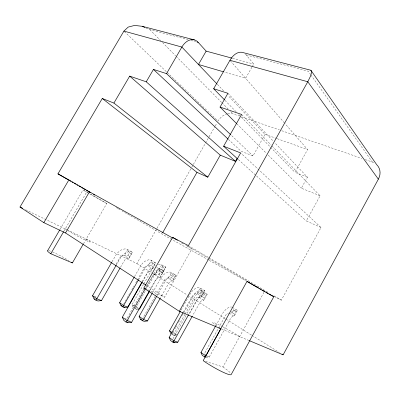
<?xml version="1.0" encoding="UTF-8"?>
<svg xmlns="http://www.w3.org/2000/svg" width="400" height="400" viewBox="0 0 400 400"><rect width="100%" height="100%" fill="white"/><g stroke="black" fill="none" stroke-linecap="round" stroke-linejoin="round"><path stroke-width="0.3" stroke-dasharray="2 1.5" d="M232.41 307.305L237.43 310.33L235.915 311.61L234.54 314.105L234.14 316.295L233.83 316.195A4 2.02 -59.6 0 0 230.57 318.475L209.255 357.045L205.99 357.475M183.33 312.095L191.885 296.9A11.12 6.16 -58.9 0 1 201.445 290.835L207.235 294.155L205.805 295.54L204.375 298.11L203.815 300.295L203.47 300.18A4.13 2.255 -59 0 0 199.96 302.455L192.645 315.53M181.11 310.07L190.605 293.2A10.31 5.755 -59 0 1 199.485 287.62L204.85 290.685L203.53 291.985L202.2 294.365L201.675 296.375L201.355 296.265A3.83 2.11 -59.1 0 0 198.09 298.355L189.01 314.575M175.96 335.34L174.385 335.54L172.42 334.175L172.74 333.115M152.485 292.77L161.06 277.7A10.645 6.37 -58.3 0 1 170.595 272.14L175.995 275.225L173.37 279.085L172.695 281.085L172.34 280.96A3.95 2.34 -58.4 0 0 168.835 283.05L160.575 297.665M158.33 264.415A9.755 5.99 -58.2 0 1 160.925 264.36L165.835 267.16L163.465 270.72L162.805 272.525L162.47 272.4A3.62 2.2 -58.3 0 0 159.22 274.28L149.71 291.045M149.36 290.915L155.54 280.05A4.405 2.67 -57.9 0 1 159.51 277.735L159.915 277.88L160.73 275.67L163.6 271.36L157.66 267.945A11.85 7.275 -57.8 0 0 156.665 267.79M134.565 276.47L141.025 265.225A10.335 6.48 -57.9 0 1 150.525 259.975L155.675 262.92L153.2 266.705L152.455 268.595L152.095 268.465A3.835 2.385 -58 0 0 148.605 270.435L142.15 281.76M111.99 261.795L116.125 254.705A11.31 7.445 -57 0 1 126.845 249.105L132.36 252.27L128.82 258.47L128.405 258.32A4.2 2.74 -57.1 0 0 124.465 260.43L120.39 267.505M274.35 296.485L281.31 300.175L321.025 227.495L240.655 152.935M205.525 361.365L222.95 366.955L264.095 292.08M321.025 227.495L306.285 220.945L320.085 195.815L271.525 145.47M231.37 312.115A10.845 5.47 -59.6 0 1 236.695 310.07L237.43 310.33L234.14 316.295L229.14 313.225L232.435 312.82L233.81 310.33L232.645 307.81M320.085 195.815L301.36 188.19L307.425 177.2L275.19 143.18M307.425 177.2L294.955 172.325L307.58 149.555L285.155 123.775M215.77 325.725L222.8 313.12A10.77 5.51 -59.5 0 1 231.67 307.035M228.34 139.34L241.125 151.275L252.99 155.915L265.01 134.335L228.08 95.575M184.885 314.42L174.015 333.875L172.835 334.985L171.85 334.3M185.185 313.88L195.205 296.045A10.375 5.725 -59.1 0 1 204.085 290.395L204.85 290.685L201.675 296.375L196.77 293.45A3.805 2.125 -59 0 0 193.51 295.52L182.375 315.39M185.92 315.585L172.95 338.805L173.915 339.485M187.125 313.425L195.005 299.37A4.1 2.27 -58.9 0 1 198.52 297.12L203.815 300.295L207.235 294.155L206.42 293.85A11.195 6.12 -59 0 0 196.86 299.995L188.56 314.765M200.275 293.19L201.6 290.815L200.25 287.915L197.095 293.565L200.275 293.19L202.2 294.365M202.29 296.835L203.72 294.27L202.265 291.145L198.865 297.235L202.29 296.835L204.375 298.11M173.66 330.98L173.06 332.055L176.535 334.455M174.86 328.83L175.46 327.755M175.765 327.215L176.665 325.605M178.47 322.38L179.67 320.23M147.77 289.82L164.63 297.195L191.935 248.695L185.935 245.365M154.965 274.79L158.65 274.375L160.185 271.66L158.625 268.32L154.965 274.79L154.555 274.645A4.37 2.685 -57.8 0 0 152.11 275.33M137.79 309.16L136.59 309.305L134.99 308.69L135.965 307.54L156.195 271.91A9.815 5.97 -58.3 0 1 165.045 266.845L165.835 267.16L162.805 272.525L158.7 270.005L161.74 269.67L163.005 267.43L161.72 264.675L158.7 270.005L158.37 269.885A3.6 2.21 -58.2 0 0 155.12 271.74L145.965 287.86M159.915 277.88L163.6 271.36L162.635 270.99A11.935 7.24 -57.9 0 0 151.825 277.215L145.535 288.2M155.17 296.35L143.035 317.855L144.505 318.885M155.475 295.81L164.3 280.22A3.925 2.35 -58.3 0 1 167.8 278.16L172.695 281.085L175.995 275.225L175.15 274.9A10.715 6.34 -58.4 0 0 165.61 280.535L156.99 295.715M171.46 277.915L172.84 275.47L171.44 272.47L168.16 278.285L171.46 277.915L173.37 279.085M138.515 279.755L145.31 267.895A10.4 6.46 -58 0 1 154.82 262.575L155.675 262.92L152.455 268.595L148.18 265.955L151.4 265.605L152.745 263.23L151.38 260.315L148.18 265.955L147.82 265.825A3.81 2.39 -57.9 0 0 144.33 267.77L137.3 280.09M142.435 281.76L146.855 274.085A11.85 7.275 -57.8 0 1 153.34 268.43M143.53 284.345L131.955 304.765L133.23 307.465M143.835 283.81L152.08 269.365A9.755 5.99 -58.2 0 1 155.49 265.81M143.76 288.925L126.83 318.81L125.14 318.21M66.9 229.715L136.895 263.555L156.64 228.885M156.95 228.345L191.505 167.67M191.81 167.125L193.045 164.96M193.355 164.415L208.78 137.33M209.09 136.79L214.95 126.495M215.26 125.955L216.805 123.245M251.905 67.22L245.6 78.305L224.115 72M252.205 66.695L253.71 64.055L246.235 54.96A17.545 10.77 -74 0 0 245.335 54.02M123.585 304.235L126.635 298.87M126.94 298.335L130.595 291.895M131.815 289.75L133.95 285.995M135.78 282.775L136.995 280.625M116.175 265.24L120.645 257.555A11.39 7.425 -57.1 0 1 131.38 251.875L132.36 252.27L128.82 258.47L124.305 255.655L127.85 255.28L129.33 252.69L127.83 249.5L124.305 255.655L123.895 255.505A4.175 2.745 -57 0 0 119.96 257.585L115.905 264.605M83.435 243.82L106.75 203.52L89.44 193.565M60.025 229.4L83.005 189.995L88.9 193.255M63.985 231.07L86.735 192.01M146.015 27.975L149.81 29.635L188.045 39.675M191.03 40.46L195.81 41.715M246.235 54.96L308.355 71.28L310.51 74.34M232.64 58.33L253.71 64.055M205.85 355.905L209.255 357.045L206.81 355.36M227.78 113.63A12.3 9.235 -46.7 0 1 232.86 113.84L239.335 116.075M241.69 116.89L279.35 129.905M281.705 130.72L361.735 158.375M365.265 159.595L372.33 162.035A14.92 12.69 -31.1 0 1 374.435 162.99M265.01 134.335L276.67 138.505M277.255 138.715L307.58 149.555M172.835 334.985L174.385 335.54M170.865 333.615L172.42 334.175M176.36 334.72L174.015 333.875L172.625 332.915M94.265 296.36L97.115 297.435M138.555 308.545L135.965 307.54L134.52 306.54M134.55 305.78L131.955 304.765L134.04 306.205M221.4 328.96L248.79 340.44M25.585 209.74L66.345 229.445M181.575 242.945L183.755 244.155M208.69 260.055L161.945 233.98L122.07 210.93M209.23 260.36L246.19 280.975M106.75 203.52L89.72 193.885M88.74 193.325L83.005 189.995M116.145 207.505L117.76 208.44M118.3 208.75L119.915 209.685M186.555 245.55L208.105 258.145M208.64 258.46L246.37 280.51M188.395 245.645L208.265 257.305M208.805 257.62L268.42 292.61M273.795 295.76L281.31 300.175M163.005 267.43L164.735 268.475M201.6 290.815L203.53 291.985M233.81 310.33L235.915 311.61M152.745 263.23L154.55 264.33M172.84 275.47L174.75 276.63M203.72 294.27L205.805 295.54M161.74 269.67L163.465 270.72M232.435 312.82L234.54 314.105M151.4 265.605L153.2 266.705M129.33 252.69L131.23 253.86M160.185 271.66L162.275 272.94M127.85 255.28L129.745 256.455M158.65 274.375L160.73 275.67M136.895 263.555L187.235 294.975M187.765 295.305L225.385 318.785M225.915 319.12L251.35 334.99M251.88 335.325L279.43 352.52M86.2 239.045L87.525 239.875A16.305 0.96 29 0 1 86.065 240.47A16.305 0.96 29 0 1 67.9 230.59M65.245 228.915L67.46 230.31M146.37 285.36L164.63 297.195M239.63 336.6L238.555 335.895A20.615 1.53 30.1 0 0 223.045 326.935M136.085 306.53L138.585 308.255M206.32 355.02L204.365 353.67L225.565 315.375A3.975 2.035 -59.5 0 1 228.54 313.1M134.83 308.08L136.59 309.305M128.27 319.845L129.23 320.54M222.95 366.955L227.16 369.995A20.705 2.685 30.6 0 1 230.435 372.945M238.385 159.585L306.285 220.945M231.72 135.665L252.99 155.915M124.36 31.525L166.695 71.995M167.145 72.425L218.035 121.075A12.3 9.235 -46.7 0 1 227.175 113.775M236.84 123.825L266.45 153.36M268.215 155.125L301.36 188.19M149.81 29.635L160.74 40.715M162.49 42.485L175.6 55.785M176.04 56.225L221.495 102.315M221.935 102.76L228.055 108.965M230.675 111.625L232.86 113.84M224.97 100.345L236.27 111.97M238.88 114.65L294.955 172.325M241.61 114.455L271.09 145.02M217.35 84.305L224.22 91.515M227.915 93.285L273.47 141.365M230.345 60.765L284.745 123.305M310.87 74.85L372.33 162.035M48.685 250.6A16.365 1.685 28.6 0 1 51.96 251.765M52.485 251.985A16.365 1.685 28.6 0 1 68.89 260.625M216.505 325.865A20.615 1.53 30.1 0 1 222.485 326.64"/><path stroke-width="0.6" d="M249.365 340.68L283.14 354.835L378.36 179.165A14.92 12.69 -31.1 0 0 376.705 164.68L310.89 70.275L242.655 52.49A17.545 10.77 -74 0 0 229.94 60.305L213.665 88.72L224.535 99.9M273.825 296.69L231.17 374.575A20.705 2.685 30.6 0 1 204.275 361.415L203.2 360.62L246.99 281.39L273.825 296.69L268.84 294.015M205.485 357.31L202.33 355.48L200.94 352.51L215.465 326.27M204.485 356.98L205.85 355.905L220.85 328.765M188.56 314.765L173.985 340.88L172.71 342.05L170.585 340.55L169.14 337.475L183.03 312.635M172.71 342.05L174.385 342.62L177.78 342.19L192.34 316.075M213.665 88.72L227.915 93.285L220.05 107.075L241.61 114.455L223.605 146.225L240.655 152.935L188.395 245.645L172.575 237.38L143.835 288.1L179.285 311.305L307.79 81.75L310.65 75.895L311.725 71.87L310.89 70.275M170.865 333.615L169.525 330.765L180.5 311.16M142.13 282.295L122.325 317.205L123.88 320.485L125.995 322.02L127.975 322.71L131.63 322.265L149.055 291.455M149.405 291.585L139.585 308.945L138.39 309.09M160.27 298.205L147.455 320.95L144.185 321.35L142.47 320.72L140.525 319.35L139.135 316.405L152.185 293.31M156.685 296.255L143.565 319.515L142.47 320.72M68.185 179.78L57.95 173.86L102.265 98.485L113.905 103.065L129.685 76.13L220.275 155.16L235.45 161.345L237.24 158.165M134.265 277.005L119.64 302.715L120.995 305.58L122.825 306.87L124.56 307.53L127.745 307.15L141.845 282.3M102.265 98.485L196.975 172.35L207.81 177.17L220.275 155.16M145.23 288.74L127.14 320.68L125.995 322.02M162.56 232.9L196.975 172.35M138.515 279.755L122.825 306.87M111.685 262.335L92.555 295.71L94.045 298.85L95.965 300.24L97.975 300.99L101.485 300.58L120.08 268.045M116.175 265.24L95.965 300.24M230.815 134.805L166.55 73.625L181.865 47.06A16.445 11.05 -75.8 0 1 198.2 42.345L206.155 51.125L232.04 58.165M59.71 229.94L47.755 250.45A16.365 1.685 28.6 0 0 49.48 252.84L50.79 253.735L72.38 262.925L83.13 244.355M206.155 51.125L198.455 64.475L223.52 71.825M235.45 161.345L146.24 81.8L153.45 69.43L166.55 73.625M50.79 253.735L63.675 231.61M194.465 39.93L142.22 26.31L134.625 25.415L128.19 27.09L123.91 31.095L20 207.04L43.84 222.645L65.5 232.96L89.445 191.815L172.855 238.105M43.84 222.645L68.875 179.915L89.445 191.815M197.005 42.03L198.2 42.345M123.91 31.095L181.865 47.06L216.92 83.855M229.94 60.305L307.79 81.75L378.36 179.165M129.685 76.13L146.24 81.8M177.78 342.19L173.985 340.88L169.14 337.475M131.63 322.265L127.14 320.68L122.325 317.205M140.525 319.35L141.67 319.77M147.455 320.95L143.565 319.515L139.135 316.405M94.045 298.85L95.05 299.225M101.485 300.58L96.93 298.87L92.555 295.71M120.995 305.58L122.15 306.02M127.745 307.15L123.81 305.645L119.64 302.715M179.285 311.305L220.83 328.72L219.39 327.77M143.835 288.1L145.525 288.84M142.22 26.31L144.93 27.5M20 207.04L22.795 208.39M57.95 173.86L68.875 179.915M265.875 292.365L267.855 293.465M69.265 180.4L70.88 181.335M71.96 181.96L73.035 182.58M74.115 183.205L75.73 184.14M76.805 184.765L77.885 185.385M78.965 186.01L80.58 186.945M81.655 187.565L85.43 189.745M86.505 190.37L90.28 192.55M93.51 194.42L94.59 195.045M172.575 237.38L177.415 240.21M246.99 281.39L258.59 288.155M259.645 288.77L260.7 289.385M261.755 290L264.39 291.54M282.08 354.175L283.14 354.835M65.5 232.96L145.85 285.025M71.355 262.235L72.38 262.925M169.525 330.765L172.165 332.595M200.94 352.51L205.85 355.905M123.645 306.885L124.56 307.53M173.11 341.725L174.385 342.62M127.13 322.1L127.975 322.71M113.905 103.065L207.81 177.17M223.605 146.225L237.925 159.165M153.45 69.43L227.88 138.91M220.05 107.075L236.4 123.385"/></g></svg>
